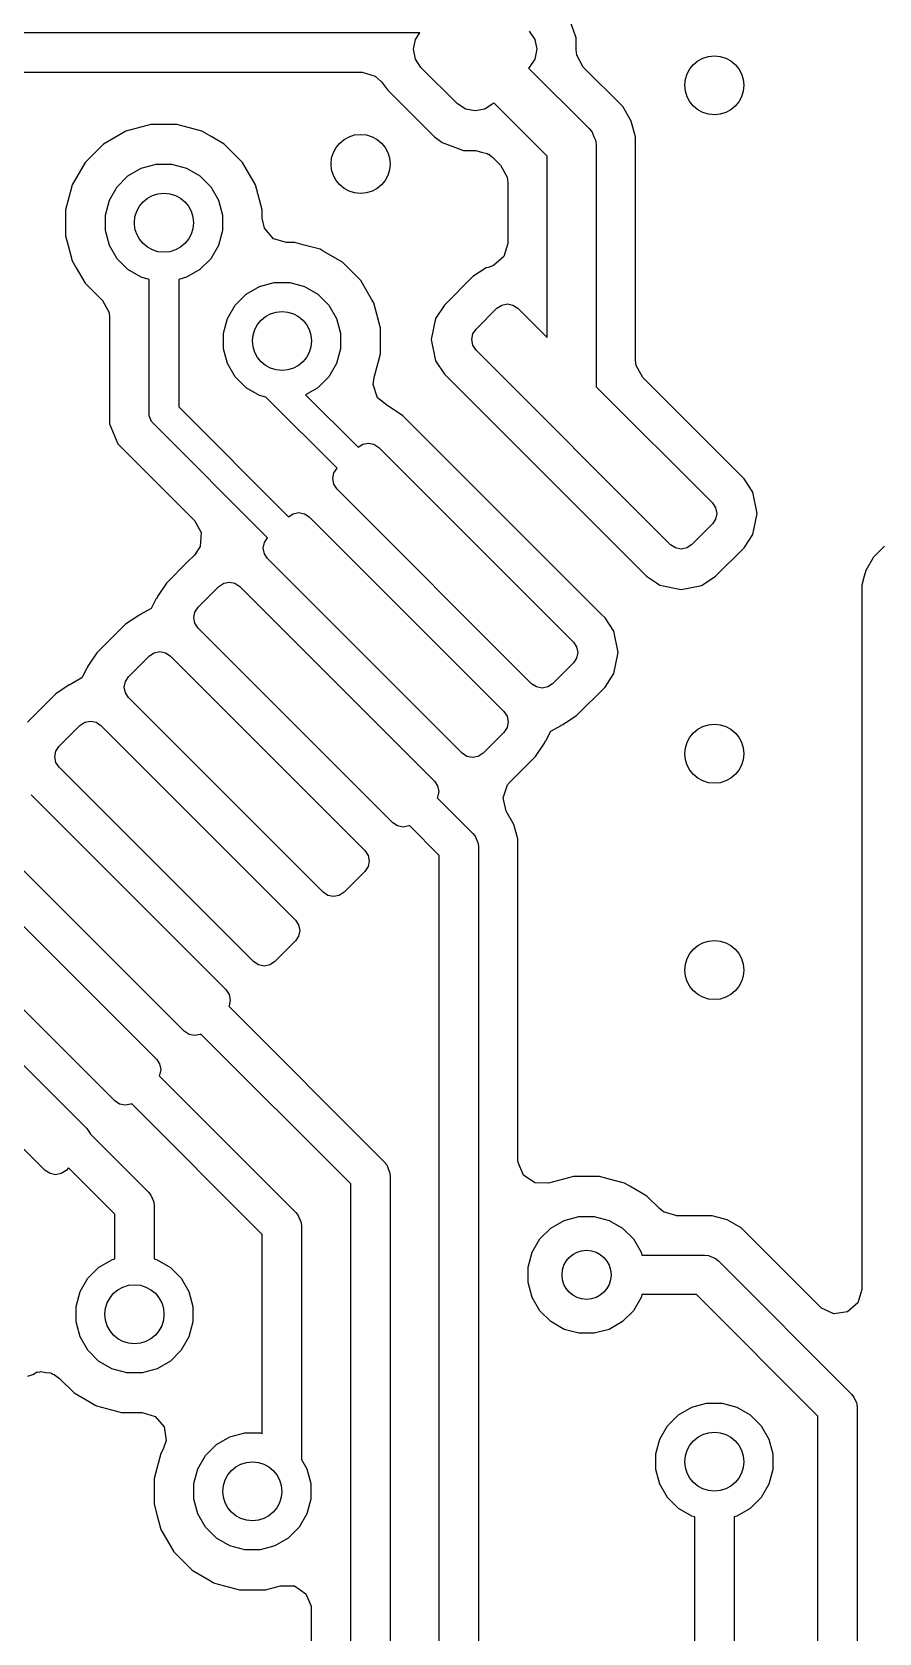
# Model space of a CAD drawing. Extents: x 2.65 to 6.49, y -4.64 to -1.62.
# Drawn here: x 5.9106 to 6.0802, y -2.9083 to -2.5878 of the extents above; entities that cross this region are included whole.
import ezdxf

# ---------------------------------------------------------------- set-up
doc = ezdxf.new("R2010")
doc.units = 0
doc.header["$MEASUREMENT"] = 0
doc.layers.add('BLACK', color=7, linetype='CONTINUOUS')

msp = doc.modelspace()

# ---------------------------------------------------------------- linework, layer by layer
at = {"layer": 'BLACK', "linetype": 'CONTINUOUS'}
for p, q in [((6.01957, -2.58893), (6.018, -2.58462)), ((5.98825, -2.58793), (5.85268, -2.58793)), ((5.98697, -2.59123), (5.98736, -2.58927)), ((5.98736, -2.58927), (5.98825, -2.58793)), ((6.01018, -2.58761), (6.01129, -2.58927)), ((6.01129, -2.58927), (6.01168, -2.59123)), ((6.01957, -2.59133), (6.01957, -2.58893)), ((6.01957, -2.58893), (6.01957, -2.58893)), ((5.98736, -2.59319), (5.98697, -2.59123)), ((5.98847, -2.59485), (5.98736, -2.59319)), ((6.01129, -2.59319), (6.01018, -2.59485)), ((6.01168, -2.59123), (6.01129, -2.59319)), ((6.01969, -2.59237), (6.01957, -2.59133)), ((6.021, -2.59478), (6.01969, -2.59237)), ((5.85798, -2.59582), (5.97669, -2.59582)), ((5.97669, -2.59582), (5.97933, -2.59659)), ((5.99571, -2.60208), (5.98847, -2.59485)), ((6.01018, -2.59485), (6.01004, -2.59498)), ((6.01004, -2.59498), (6.02214, -2.60708)), ((6.02892, -2.60269), (6.021, -2.59478)), ((5.97933, -2.59659), (5.98056, -2.59773)), ((5.98056, -2.59773), (5.98181, -2.59935)), ((5.98181, -2.59935), (5.98181, -2.59935)), ((5.98181, -2.59935), (5.9912, -2.60874)), ((5.99737, -2.60319), (5.99571, -2.60208)), ((6.00294, -2.60208), (6.00128, -2.60319)), ((6.00308, -2.60194), (6.00294, -2.60208)), ((6.01374, -2.6126), (6.00308, -2.60194)), ((6.0306, -2.60562), (6.02892, -2.60269)), ((5.99932, -2.60358), (5.99737, -2.60319)), ((6.00128, -2.60319), (5.99932, -2.60358)), ((6.03144, -2.60874), (6.0306, -2.60562)), ((5.92938, -2.6076), (5.92489, -2.6102)), ((5.93439, -2.60626), (5.92938, -2.6076)), ((5.93958, -2.60626), (5.93439, -2.60626)), ((5.94209, -2.60693), (5.93958, -2.60626)), ((5.94459, -2.6076), (5.94209, -2.60693)), ((5.94657, -2.60874), (5.94459, -2.6076)), ((5.94909, -2.6102), (5.94657, -2.60874)), ((5.9912, -2.60874), (5.9912, -2.60874)), ((5.9912, -2.60874), (5.9912, -2.60874)), ((5.9912, -2.60874), (5.99216, -2.60948)), ((6.02214, -2.60708), (6.02275, -2.60783)), ((6.02275, -2.60783), (6.02275, -2.60783)), ((6.02275, -2.60783), (6.02313, -2.60874)), ((6.02313, -2.60874), (6.02341, -2.60943)), ((6.03148, -2.60888), (6.03144, -2.60874)), ((6.03144, -2.60874), (6.03144, -2.60874)), ((6.03148, -2.65351), (6.03148, -2.60888)), ((5.92489, -2.6102), (5.92122, -2.61386)), ((5.92489, -2.6102), (5.92489, -2.6102)), ((5.95276, -2.61386), (5.94909, -2.6102)), ((5.99216, -2.60948), (5.99272, -2.60991)), ((5.99272, -2.60991), (5.99272, -2.60991)), ((5.99272, -2.60991), (5.99703, -2.61148)), ((5.99703, -2.61148), (5.99943, -2.61148)), ((5.99943, -2.61148), (6.00059, -2.61182)), ((6.00059, -2.61182), (6.00177, -2.61207)), ((6.00177, -2.61207), (6.00197, -2.61222)), ((6.00197, -2.61222), (6.00207, -2.61225)), ((6.00207, -2.61225), (6.00288, -2.61291)), ((6.02341, -2.60943), (6.02349, -2.6096)), ((6.02349, -2.6096), (6.02358, -2.61056)), ((6.02358, -2.61056), (6.02358, -2.6588)), ((5.92122, -2.61386), (5.91863, -2.61836)), ((5.92122, -2.61386), (5.92122, -2.61386)), ((5.9298, -2.61659), (5.93247, -2.61505)), ((5.93247, -2.61505), (5.93545, -2.61425)), ((5.93545, -2.61425), (5.93853, -2.61425)), ((5.93853, -2.61425), (5.94151, -2.61505)), ((5.94151, -2.61505), (5.94418, -2.61659)), ((5.95535, -2.61836), (5.95276, -2.61386)), ((6.00288, -2.61291), (6.00442, -2.61444)), ((6.00442, -2.61444), (6.00573, -2.61686)), ((6.01374, -2.64896), (6.01374, -2.6126)), ((5.91863, -2.61836), (5.91822, -2.61987)), ((5.92608, -2.62144), (5.92762, -2.61877)), ((5.92762, -2.61877), (5.9298, -2.61659)), ((5.94418, -2.61659), (5.94636, -2.61877)), ((5.94636, -2.61877), (5.9479, -2.62144)), ((5.95669, -2.62337), (5.95535, -2.61836)), ((6.00573, -2.61686), (6.00585, -2.61789)), ((6.00585, -2.61789), (6.00585, -2.6301)), ((5.91822, -2.61987), (5.91728, -2.62337)), ((5.92528, -2.62442), (5.92608, -2.62144)), ((5.9479, -2.62144), (5.9487, -2.62442)), ((5.91728, -2.62337), (5.91728, -2.62856)), ((5.92528, -2.62751), (5.92528, -2.62442)), ((5.9487, -2.62442), (5.9487, -2.62751)), ((5.95669, -2.62504), (5.95669, -2.62337)), ((5.95669, -2.62337), (5.95669, -2.62337)), ((5.95713, -2.62707), (5.95669, -2.62504)), ((5.92608, -2.63048), (5.92528, -2.62751)), ((5.9487, -2.62751), (5.9479, -2.63048)), ((5.95893, -2.62915), (5.95713, -2.62707)), ((5.91728, -2.62856), (5.9178, -2.6305)), ((5.9178, -2.6305), (5.91863, -2.63357)), ((5.92762, -2.63315), (5.92608, -2.63048)), ((5.9479, -2.63048), (5.94636, -2.63315)), ((5.96157, -2.62992), (5.95893, -2.62915)), ((5.96324, -2.62992), (5.96157, -2.62992)), ((5.96511, -2.63042), (5.96324, -2.62992)), ((5.96826, -2.63126), (5.96511, -2.63042)), ((5.96891, -2.63165), (5.96826, -2.63126)), ((5.97275, -2.63386), (5.96891, -2.63165)), ((6.00585, -2.6301), (6.00507, -2.63274)), ((5.91863, -2.63357), (5.91943, -2.63496)), ((5.9298, -2.63533), (5.92762, -2.63315)), ((5.94636, -2.63315), (5.94418, -2.63533)), ((5.97642, -2.63753), (5.97275, -2.63386)), ((6.00192, -2.63489), (6.00155, -2.63496)), ((6.00299, -2.63454), (6.00192, -2.63489)), ((6.00507, -2.63274), (6.00299, -2.63454)), ((5.91943, -2.63496), (5.92122, -2.63806)), ((5.92122, -2.63806), (5.92122, -2.63806)), ((5.92122, -2.63806), (5.92469, -2.64153)), ((5.93247, -2.63688), (5.9298, -2.63533)), ((5.93401, -2.63729), (5.93247, -2.63688)), ((5.93401, -2.66407), (5.93401, -2.63729)), ((5.94151, -2.63688), (5.93996, -2.63729)), ((5.93996, -2.63729), (5.93996, -2.66284)), ((5.94418, -2.63533), (5.94151, -2.63688)), ((5.95613, -2.63871), (5.95911, -2.63792)), ((5.95911, -2.63792), (5.96219, -2.63792)), ((5.96219, -2.63792), (5.96517, -2.63871)), ((5.97856, -2.64123), (5.97642, -2.63753)), ((5.99887, -2.63675), (5.99318, -2.64244)), ((6.00155, -2.63496), (5.99887, -2.63675)), ((5.99887, -2.63675), (5.99887, -2.63675)), ((6.00155, -2.63496), (6.00155, -2.63496)), ((5.95128, -2.64244), (5.95346, -2.64026)), ((5.95346, -2.64026), (5.95613, -2.63871)), ((5.96517, -2.63871), (5.96784, -2.64026)), ((5.96784, -2.64026), (5.97002, -2.64244)), ((5.97901, -2.64201), (5.97856, -2.64123)), ((5.92469, -2.64153), (5.92601, -2.64395)), ((5.92601, -2.64395), (5.92612, -2.64498)), ((5.94974, -2.64511), (5.95128, -2.64244)), ((5.97002, -2.64244), (5.97156, -2.64511)), ((5.97901, -2.64202), (5.97901, -2.64201)), ((5.98036, -2.64703), (5.97901, -2.64202)), ((5.99318, -2.64244), (5.99139, -2.64512)), ((5.99318, -2.64244), (5.99318, -2.64244)), ((5.99952, -2.64727), (6.00369, -2.64309)), ((6.00369, -2.64309), (6.00465, -2.64245)), ((6.00465, -2.64245), (6.00578, -2.64222)), ((6.00578, -2.64222), (6.00691, -2.64245)), ((6.00691, -2.64245), (6.00787, -2.64309)), ((6.00787, -2.64309), (6.01374, -2.64896)), ((5.92612, -2.64498), (5.92612, -2.66624)), ((5.94894, -2.64809), (5.94974, -2.64511)), ((5.97156, -2.64511), (5.97236, -2.64809)), ((5.98036, -2.65222), (5.98036, -2.64703)), ((5.99139, -2.64512), (5.99055, -2.64935)), ((5.99139, -2.64512), (5.99139, -2.64512)), ((5.99888, -2.64822), (5.99952, -2.64727)), ((5.94894, -2.65117), (5.94894, -2.64809)), ((5.97236, -2.64809), (5.97236, -2.65117)), ((5.99055, -2.64935), (5.99055, -2.64935)), ((5.99055, -2.64935), (5.99139, -2.65359)), ((5.99865, -2.64935), (5.99888, -2.64822)), ((5.99888, -2.65048), (5.99865, -2.64935)), ((5.99952, -2.65144), (5.99888, -2.65048)), ((5.94974, -2.65415), (5.94894, -2.65117)), ((5.95128, -2.65682), (5.94974, -2.65415)), ((5.97156, -2.65415), (5.97002, -2.65682)), ((5.97236, -2.65117), (5.97156, -2.65415)), ((5.97909, -2.65693), (5.98036, -2.65222)), ((5.99139, -2.65359), (5.99318, -2.65627)), ((6.03849, -2.69042), (5.99952, -2.65144)), ((6.03159, -2.65455), (6.03148, -2.65351)), ((5.95346, -2.659), (5.95128, -2.65682)), ((5.97002, -2.65682), (5.96784, -2.659)), ((5.97893, -2.65837), (5.97909, -2.65693)), ((5.99318, -2.65627), (5.99318, -2.65627)), ((5.99318, -2.65627), (5.99387, -2.65695)), ((5.99387, -2.65695), (5.99395, -2.65701)), ((5.99395, -2.65701), (6.03293, -2.69598)), ((6.03291, -2.65696), (6.03159, -2.65455)), ((6.05318, -2.67724), (6.03291, -2.65696)), ((5.95613, -2.66054), (5.95346, -2.659)), ((5.95743, -2.66089), (5.95613, -2.66054)), ((5.96784, -2.659), (5.96538, -2.66042)), ((5.96538, -2.66042), (5.97587, -2.67092)), ((5.9798, -2.66098), (5.97893, -2.65837)), ((6.02358, -2.6588), (6.04684, -2.68206)), ((5.93996, -2.66284), (5.96195, -2.68484)), ((5.97167, -2.67512), (5.95743, -2.66089)), ((5.98194, -2.6627), (5.9798, -2.66098)), ((5.98218, -2.6628), (5.98194, -2.6627)), ((5.98486, -2.66459), (5.98218, -2.6628)), ((5.92612, -2.66624), (5.92777, -2.67023)), ((5.93407, -2.66466), (5.93401, -2.66407)), ((5.93411, -2.66476), (5.93407, -2.66466)), ((5.93407, -2.66466), (5.93407, -2.66466)), ((5.93451, -2.66573), (5.93411, -2.66476)), ((5.93488, -2.66618), (5.93451, -2.66573)), ((5.93451, -2.66573), (5.93451, -2.66573)), ((5.95775, -2.68904), (5.93488, -2.66618)), ((5.98554, -2.66528), (5.98486, -2.66459)), ((5.98486, -2.66459), (5.98486, -2.66459)), ((5.9856, -2.66536), (5.98554, -2.66528)), ((6.02457, -2.70434), (5.9856, -2.66536)), ((5.97681, -2.67029), (5.97794, -2.67006)), ((5.97794, -2.67006), (5.97907, -2.67029)), ((5.92777, -2.67023), (5.94313, -2.68559)), ((5.97587, -2.67092), (5.97681, -2.67029)), ((5.97907, -2.67029), (5.98003, -2.67093)), ((5.98003, -2.67093), (6.01901, -2.7099)), ((5.97082, -2.67719), (5.97104, -2.67606)), ((5.97104, -2.67606), (5.97167, -2.67512)), ((5.97104, -2.67832), (5.97082, -2.67719)), ((5.97168, -2.67928), (5.97104, -2.67832)), ((6.01065, -2.71825), (5.97168, -2.67928)), ((6.05496, -2.6799), (6.05318, -2.67724)), ((6.05318, -2.67724), (6.05318, -2.67724)), ((6.05318, -2.67724), (6.05318, -2.67724)), ((6.04684, -2.68206), (6.04748, -2.68302)), ((6.05497, -2.67992), (6.05496, -2.6799)), ((6.05582, -2.68415), (6.05497, -2.67992)), ((5.94313, -2.68559), (5.94445, -2.688)), ((5.96195, -2.68484), (5.96289, -2.68421)), ((5.96289, -2.68421), (5.96402, -2.68398)), ((5.96402, -2.68398), (5.96515, -2.68421)), ((5.96515, -2.68421), (5.96611, -2.68485)), ((5.96611, -2.68485), (6.00509, -2.72382)), ((6.04748, -2.68528), (6.04684, -2.68624)), ((6.04748, -2.68302), (6.04771, -2.68415)), ((6.04771, -2.68415), (6.04748, -2.68528)), ((6.05497, -2.68838), (6.05582, -2.68415)), ((6.05582, -2.68415), (6.05582, -2.68415)), ((5.94445, -2.688), (5.94425, -2.69075)), ((5.95712, -2.68998), (5.95775, -2.68904)), ((6.04684, -2.68624), (6.04267, -2.69042)), ((6.05318, -2.69107), (6.05497, -2.68838)), ((6.05497, -2.68838), (6.05497, -2.68838)), ((5.94313, -2.69249), (5.94174, -2.69388)), ((5.94425, -2.69075), (5.94313, -2.69249)), ((5.9569, -2.69111), (5.95712, -2.68998)), ((5.95712, -2.69224), (5.9569, -2.69111)), ((5.95776, -2.6932), (5.95712, -2.69224)), ((6.03945, -2.69106), (6.03849, -2.69042)), ((6.04058, -2.69128), (6.03945, -2.69106)), ((6.04171, -2.69106), (6.04058, -2.69128)), ((6.04267, -2.69042), (6.04171, -2.69106)), ((6.0475, -2.69675), (6.05318, -2.69107)), ((6.08132, -2.69071), (6.07912, -2.69292)), ((5.94174, -2.69388), (5.9375, -2.69812)), ((5.99673, -2.73217), (5.95776, -2.6932)), ((6.07756, -2.69561), (6.07725, -2.69675)), ((6.07912, -2.69292), (6.07756, -2.69561)), ((6.07756, -2.69561), (6.07756, -2.69561)), ((6.07912, -2.69292), (6.07912, -2.69292)), ((5.9375, -2.69812), (5.93571, -2.7008)), ((5.94384, -2.70294), (5.94802, -2.69877)), ((5.94802, -2.69877), (5.94897, -2.69813)), ((5.94897, -2.69813), (5.9501, -2.6979)), ((5.9501, -2.6979), (5.95123, -2.69813)), ((5.95123, -2.69813), (5.95219, -2.69877)), ((5.95219, -2.69877), (5.99117, -2.73774)), ((6.03293, -2.69598), (6.03298, -2.69607)), ((6.03298, -2.69607), (6.03367, -2.69675)), ((6.03367, -2.69675), (6.03564, -2.69807)), ((6.03564, -2.69807), (6.03635, -2.69854)), ((6.03635, -2.69854), (6.03635, -2.69854)), ((6.03635, -2.69854), (6.04058, -2.69939)), ((6.04058, -2.69939), (6.04442, -2.69862)), ((6.04442, -2.69862), (6.04481, -2.69854)), ((6.04481, -2.69854), (6.0475, -2.69675)), ((6.07677, -2.69854), (6.07675, -2.69862)), ((6.07675, -2.69862), (6.07675, -2.83957)), ((6.07725, -2.69675), (6.07677, -2.69854)), ((5.93547, -2.70122), (5.93445, -2.70317)), ((5.93553, -2.70124), (5.93547, -2.70122)), ((5.93571, -2.7008), (5.93553, -2.70124)), ((6.04058, -2.69939), (6.04058, -2.69939)), ((6.04058, -2.69939), (6.04058, -2.69939)), ((5.93195, -2.70456), (5.92927, -2.70635)), ((5.93196, -2.70456), (5.93195, -2.70456)), ((5.93206, -2.70453), (5.93196, -2.70456)), ((5.93218, -2.70446), (5.93206, -2.70453)), ((5.9324, -2.70437), (5.93218, -2.70446)), ((5.93445, -2.70317), (5.93239, -2.70435)), ((5.93239, -2.70435), (5.9324, -2.70437)), ((5.94298, -2.70503), (5.9432, -2.7039)), ((5.9432, -2.70616), (5.94298, -2.70503)), ((5.9432, -2.7039), (5.94384, -2.70294)), ((6.02466, -2.70439), (6.02457, -2.70434)), ((6.02534, -2.70508), (6.02466, -2.70439)), ((6.02709, -2.7077), (6.02534, -2.70508)), ((6.02534, -2.70508), (6.02534, -2.70508)), ((6.02534, -2.70508), (6.02534, -2.70508)), ((5.92927, -2.70635), (5.92358, -2.71204)), ((5.94384, -2.70712), (5.9432, -2.70616)), ((5.98282, -2.74609), (5.94384, -2.70712)), ((6.02714, -2.70776), (6.02709, -2.7077)), ((6.02798, -2.71199), (6.02714, -2.70776)), ((5.93506, -2.71205), (5.93619, -2.71182)), ((5.93619, -2.71182), (5.93732, -2.71205)), ((6.01901, -2.7099), (6.01965, -2.71086)), ((6.01965, -2.71086), (6.01987, -2.71199)), ((5.92179, -2.71472), (5.92161, -2.71516)), ((5.92358, -2.71204), (5.92179, -2.71472)), ((5.92358, -2.71204), (5.92358, -2.71204)), ((5.92992, -2.71686), (5.9341, -2.71269)), ((5.9341, -2.71269), (5.93506, -2.71205)), ((5.93732, -2.71205), (5.93827, -2.71269)), ((5.93827, -2.71269), (5.97725, -2.75166)), ((6.01901, -2.71408), (6.01483, -2.71825)), ((6.01965, -2.71312), (6.01901, -2.71408)), ((6.01987, -2.71199), (6.01965, -2.71312)), ((6.02714, -2.71622), (6.02798, -2.71199)), ((6.02798, -2.71199), (6.02798, -2.71199)), ((5.92053, -2.71709), (5.91847, -2.71827)), ((5.92155, -2.71514), (5.92053, -2.71709)), ((5.92161, -2.71516), (5.92155, -2.71514)), ((5.92906, -2.71895), (5.92928, -2.71782)), ((5.92928, -2.71782), (5.92992, -2.71686)), ((6.01161, -2.71889), (6.01065, -2.71825)), ((6.01483, -2.71825), (6.01387, -2.71889)), ((6.02534, -2.71891), (6.02714, -2.71622)), ((6.02714, -2.71622), (6.02714, -2.71622)), ((5.91535, -2.72027), (5.90967, -2.72596)), ((5.91803, -2.71848), (5.91535, -2.72027)), ((5.91804, -2.71847), (5.91803, -2.71848)), ((5.91814, -2.71845), (5.91804, -2.71847)), ((5.91827, -2.71838), (5.91814, -2.71845)), ((5.91848, -2.71829), (5.91827, -2.71838)), ((5.91847, -2.71827), (5.91848, -2.71829)), ((5.92928, -2.72008), (5.92906, -2.71895)), ((5.92992, -2.72104), (5.92928, -2.72008)), ((5.9689, -2.76001), (5.92992, -2.72104)), ((6.01274, -2.71912), (6.01161, -2.71889)), ((6.01387, -2.71889), (6.01274, -2.71912)), ((6.01966, -2.72459), (6.02534, -2.71891)), ((6.00509, -2.72382), (6.00573, -2.72478)), ((6.01748, -2.72604), (6.01966, -2.72459)), ((5.916, -2.73078), (5.92018, -2.72661)), ((5.92018, -2.72661), (5.92114, -2.72597)), ((5.92114, -2.72597), (5.92227, -2.72574)), ((5.92227, -2.72574), (5.9234, -2.72597)), ((5.9234, -2.72597), (5.92435, -2.72661)), ((5.92435, -2.72661), (5.96333, -2.76558)), ((6.00573, -2.72704), (6.00509, -2.728)), ((6.00573, -2.72478), (6.00595, -2.72591)), ((6.00595, -2.72591), (6.00573, -2.72704)), ((6.01346, -2.72972), (6.01448, -2.72777)), ((6.01448, -2.72777), (6.01654, -2.72659)), ((6.01653, -2.72657), (6.01674, -2.72648)), ((6.01654, -2.72659), (6.01653, -2.72657)), ((6.01674, -2.72648), (6.01687, -2.72641)), ((6.01687, -2.72641), (6.01697, -2.72639)), ((6.01697, -2.72638), (6.01748, -2.72604)), ((6.01697, -2.72639), (6.01697, -2.72638)), ((5.91536, -2.73174), (5.916, -2.73078)), ((6.00509, -2.728), (6.00091, -2.73217)), ((6.01142, -2.73282), (6.01322, -2.73014)), ((6.01322, -2.73014), (6.0134, -2.7297)), ((6.01322, -2.73014), (6.01322, -2.73014)), ((6.0134, -2.7297), (6.01346, -2.72972)), ((5.91514, -2.73287), (5.91536, -2.73174)), ((5.91536, -2.734), (5.91514, -2.73287)), ((5.916, -2.73496), (5.91536, -2.734)), ((5.99769, -2.73281), (5.99673, -2.73217)), ((5.99882, -2.73304), (5.99769, -2.73281)), ((5.99995, -2.73281), (5.99882, -2.73304)), ((6.00091, -2.73217), (5.99995, -2.73281)), ((6.00635, -2.7379), (6.01142, -2.73282)), ((5.95498, -2.77393), (5.916, -2.73496)), ((5.91043, -2.74053), (5.94941, -2.7795)), ((5.99117, -2.73774), (5.99181, -2.7387)), ((5.99181, -2.7387), (5.99203, -2.73983)), ((5.99203, -2.73983), (5.99181, -2.74096)), ((6.00492, -2.74112), (6.00582, -2.73852)), ((6.00582, -2.73852), (6.00635, -2.7379)), ((5.99181, -2.74096), (5.99172, -2.74108)), ((5.99172, -2.74108), (5.99885, -2.74821)), ((6.00557, -2.74379), (6.00492, -2.74112)), ((6.00709, -2.74642), (6.00557, -2.74379)), ((5.98377, -2.74673), (5.98282, -2.74609)), ((5.9849, -2.74696), (5.98377, -2.74673)), ((5.98603, -2.74673), (5.9849, -2.74696)), ((5.98616, -2.74665), (5.98603, -2.74673)), ((5.99213, -2.75262), (5.98616, -2.74665)), ((6.00787, -2.74934), (6.00709, -2.74642)), ((5.94106, -2.78785), (5.90208, -2.74888)), ((5.99885, -2.74821), (5.99934, -2.7488)), ((5.99934, -2.7488), (5.99992, -2.75022)), ((5.99992, -2.75022), (6, -2.75099)), ((6.00789, -2.74943), (6.00787, -2.74934)), ((6.00789, -2.81354), (6.00789, -2.74943)), ((5.97725, -2.75166), (5.97789, -2.75262)), ((5.97789, -2.75262), (5.97811, -2.75375)), ((5.99213, -2.93307), (5.99213, -2.75262)), ((6, -2.75099), (6, -2.93144)), ((5.89652, -2.75445), (5.93549, -2.79342)), ((5.97725, -2.75584), (5.97307, -2.76001)), ((5.97789, -2.75488), (5.97725, -2.75584)), ((5.97811, -2.75375), (5.97789, -2.75488)), ((5.92714, -2.80177), (5.88816, -2.7628)), ((5.96985, -2.76065), (5.9689, -2.76001)), ((5.97098, -2.76088), (5.96985, -2.76065)), ((5.97211, -2.76065), (5.97098, -2.76088)), ((5.97307, -2.76001), (5.97211, -2.76065)), ((5.96333, -2.76558), (5.96397, -2.76654)), ((5.8826, -2.76836), (5.92157, -2.80734)), ((5.96397, -2.7688), (5.96333, -2.76976)), ((5.96397, -2.76654), (5.96419, -2.76767)), ((5.96419, -2.76767), (5.96397, -2.7688)), ((5.96333, -2.76976), (5.95915, -2.77393)), ((5.95593, -2.77457), (5.95498, -2.77393)), ((5.95706, -2.7748), (5.95593, -2.77457)), ((5.95819, -2.77457), (5.95706, -2.7748)), ((5.95915, -2.77393), (5.95819, -2.77457)), ((5.91322, -2.81569), (5.87424, -2.77672)), ((5.94941, -2.7795), (5.95005, -2.78046)), ((5.95005, -2.78046), (5.95027, -2.78159)), ((5.95027, -2.78159), (5.95005, -2.78272)), ((5.95005, -2.78272), (5.94997, -2.78284)), ((5.94997, -2.78284), (5.98113, -2.81401)), ((5.94202, -2.78849), (5.94106, -2.78785)), ((5.94315, -2.78872), (5.94202, -2.78849)), ((5.94428, -2.78849), (5.94315, -2.78872)), ((5.9444, -2.78841), (5.94428, -2.78849)), ((5.97441, -2.81842), (5.9444, -2.78841)), ((5.93549, -2.79342), (5.93613, -2.79438)), ((5.93613, -2.79438), (5.93635, -2.79551)), ((5.93613, -2.79664), (5.93605, -2.79676)), ((5.93605, -2.79676), (5.96341, -2.82413)), ((5.93635, -2.79551), (5.93613, -2.79664)), ((5.9281, -2.80241), (5.92714, -2.80177)), ((5.92923, -2.80264), (5.9281, -2.80241)), ((5.93036, -2.80241), (5.92923, -2.80264)), ((5.93048, -2.80233), (5.93036, -2.80241)), ((5.95669, -2.82854), (5.93048, -2.80233)), ((5.92157, -2.80734), (5.92221, -2.8083)), ((5.92221, -2.8083), (5.92223, -2.80839)), ((5.92223, -2.80839), (5.93389, -2.82005)), ((5.98113, -2.81401), (5.98162, -2.8146)), ((6.00793, -2.81412), (6.00789, -2.81354)), ((6.00901, -2.81665), (6.00793, -2.81412)), ((5.91418, -2.81633), (5.91322, -2.81569)), ((5.91531, -2.81656), (5.91418, -2.81633)), ((5.91644, -2.81633), (5.91531, -2.81656)), ((5.91739, -2.81569), (5.91644, -2.81633)), ((5.91789, -2.81519), (5.91739, -2.81569)), ((5.92717, -2.82447), (5.91789, -2.81519)), ((5.98162, -2.8146), (5.98221, -2.81602)), ((5.98221, -2.81602), (5.98228, -2.81679)), ((5.98228, -2.81679), (5.98228, -2.96728)), ((6.01129, -2.81819), (6.00901, -2.81665)), ((6.01906, -2.81691), (6.01404, -2.81825)), ((6.02425, -2.81691), (6.01906, -2.81691)), ((6.02641, -2.81749), (6.02425, -2.81691)), ((6.02926, -2.81825), (6.02641, -2.81749)), ((5.93389, -2.82005), (5.93438, -2.82065)), ((5.93438, -2.82065), (5.93488, -2.82187)), ((5.97441, -2.96728), (5.97441, -2.81842)), ((6.01404, -2.81825), (6.01129, -2.81819)), ((6.03034, -2.81888), (6.02926, -2.81825)), ((6.03375, -2.82085), (6.03034, -2.81888)), ((5.93488, -2.82187), (5.93496, -2.82207)), ((5.93496, -2.82207), (5.93504, -2.82283)), ((5.93504, -2.82283), (5.93504, -2.83342)), ((6.03626, -2.82335), (6.03375, -2.82085)), ((6.03375, -2.82085), (6.03375, -2.82085)), ((6.03707, -2.82401), (6.03626, -2.82335)), ((6.03971, -2.82478), (6.03707, -2.82401)), ((5.92717, -2.83342), (5.92717, -2.82447)), ((5.96341, -2.82413), (5.9639, -2.82472)), ((5.9639, -2.82472), (5.96398, -2.8249)), ((5.96398, -2.8249), (5.96449, -2.82614)), ((5.96449, -2.82614), (5.96457, -2.82691)), ((5.96457, -2.82691), (5.96457, -2.87359)), ((6.01228, -2.82942), (6.01446, -2.82724)), ((6.01446, -2.82724), (6.01713, -2.8257)), ((6.01713, -2.8257), (6.02011, -2.8249)), ((6.02011, -2.8249), (6.0232, -2.8249)), ((6.0232, -2.8249), (6.02617, -2.8257)), ((6.02617, -2.8257), (6.02884, -2.82724)), ((6.02884, -2.82724), (6.03102, -2.82942)), ((6.04683, -2.82478), (6.03971, -2.82478)), ((6.04884, -2.82532), (6.04683, -2.82478)), ((6.04683, -2.82478), (6.04683, -2.82478)), ((6.04984, -2.82559), (6.04884, -2.82532)), ((6.05212, -2.82691), (6.04984, -2.82559)), ((6.04984, -2.82559), (6.04984, -2.82559)), ((6.05254, -2.82715), (6.05212, -2.82691)), ((6.05212, -2.82691), (6.05212, -2.82691)), ((6.06842, -2.84303), (6.05254, -2.82715)), ((6.05254, -2.82715), (6.05254, -2.82715)), ((5.95669, -2.86837), (5.95669, -2.82854)), ((6.01074, -2.83209), (6.01228, -2.82942)), ((6.03102, -2.82942), (6.03257, -2.83209)), ((5.92391, -2.83512), (5.92658, -2.83358)), ((5.92658, -2.83358), (5.92717, -2.83342)), ((5.93504, -2.83342), (5.93562, -2.83358)), ((5.93562, -2.83358), (5.93829, -2.83512)), ((6.00994, -2.83507), (6.01074, -2.83209)), ((6.03257, -2.83209), (6.03272, -2.83268)), ((6.03272, -2.83268), (6.04528, -2.83268)), ((6.04528, -2.83268), (6.04604, -2.83275)), ((6.04604, -2.83275), (6.04746, -2.83334)), ((6.04746, -2.83334), (6.04806, -2.83383)), ((5.92173, -2.8373), (5.92391, -2.83512)), ((5.93829, -2.83512), (5.94047, -2.8373)), ((6.00994, -2.83816), (6.00994, -2.83507)), ((6.04806, -2.83383), (6.07471, -2.86048)), ((5.91939, -2.84295), (5.92019, -2.83997)), ((5.92019, -2.83997), (5.92173, -2.8373)), ((5.94047, -2.8373), (5.94201, -2.83997)), ((5.94201, -2.83997), (5.94281, -2.84295)), ((6.01074, -2.84113), (6.00994, -2.83816)), ((6.07675, -2.83957), (6.07598, -2.84221)), ((5.91939, -2.84603), (5.91939, -2.84295)), ((5.94281, -2.84295), (5.94281, -2.84603)), ((6.01228, -2.8438), (6.01074, -2.84113)), ((6.03257, -2.84113), (6.03102, -2.8438)), ((6.03272, -2.84055), (6.03257, -2.84113)), ((6.04364, -2.84055), (6.03272, -2.84055)), ((6.06799, -2.8649), (6.04364, -2.84055)), ((6.06867, -2.84326), (6.06842, -2.84303)), ((6.07118, -2.84441), (6.06867, -2.84326)), ((6.07598, -2.84221), (6.0739, -2.84401)), ((5.92019, -2.84901), (5.91939, -2.84603)), ((5.94281, -2.84603), (5.94201, -2.84901)), ((6.01446, -2.84598), (6.01228, -2.8438)), ((6.01713, -2.84753), (6.01446, -2.84598)), ((6.02884, -2.84598), (6.02617, -2.84753)), ((6.03102, -2.8438), (6.02884, -2.84598)), ((6.0739, -2.84401), (6.07118, -2.84441)), ((5.92173, -2.85168), (5.92019, -2.84901)), ((5.94201, -2.84901), (5.94047, -2.85168)), ((6.02011, -2.84832), (6.01713, -2.84753)), ((6.0232, -2.84832), (6.02011, -2.84832)), ((6.02617, -2.84753), (6.0232, -2.84832)), ((5.92391, -2.85386), (5.92173, -2.85168)), ((5.94047, -2.85168), (5.93829, -2.85386)), ((5.91071, -2.85655), (5.91162, -2.85605)), ((5.91162, -2.85605), (5.91198, -2.85607)), ((5.91198, -2.85607), (5.91231, -2.85595)), ((5.91231, -2.85595), (5.91333, -2.85617)), ((5.92658, -2.8554), (5.92391, -2.85386)), ((5.92956, -2.8562), (5.92658, -2.8554)), ((5.93562, -2.8554), (5.93264, -2.8562)), ((5.93829, -2.85386), (5.93562, -2.8554)), ((5.90974, -2.85691), (5.91071, -2.85655)), ((5.91333, -2.85617), (5.91437, -2.85624)), ((5.91437, -2.85624), (5.91472, -2.85647)), ((5.91472, -2.85647), (5.915, -2.85653)), ((5.915, -2.85653), (5.91611, -2.85737)), ((5.91611, -2.85737), (5.919, -2.86026)), ((5.93264, -2.8562), (5.92956, -2.8562)), ((5.919, -2.86026), (5.92224, -2.86213)), ((5.92224, -2.86213), (5.92322, -2.86269)), ((6.04272, -2.8631), (6.0457, -2.86231)), ((6.0457, -2.86231), (6.04879, -2.86231)), ((6.04879, -2.86231), (6.05176, -2.8631)), ((6.07471, -2.86048), (6.0752, -2.86108)), ((6.0752, -2.86108), (6.07568, -2.86223)), ((6.07568, -2.86223), (6.07579, -2.8625)), ((6.07579, -2.8625), (6.07587, -2.86327)), ((5.92322, -2.86269), (5.9235, -2.86285)), ((5.9235, -2.86285), (5.92851, -2.86419)), ((5.92851, -2.86419), (5.92851, -2.86419)), ((5.92851, -2.86419), (5.93262, -2.86419)), ((5.93262, -2.86419), (5.93526, -2.86497)), ((5.93526, -2.86497), (5.93706, -2.86705)), ((6.03787, -2.86683), (6.04005, -2.86465)), ((6.04005, -2.86465), (6.04272, -2.8631)), ((6.05176, -2.8631), (6.05443, -2.86465)), ((6.05443, -2.86465), (6.05661, -2.86683)), ((6.06799, -2.96827), (6.06799, -2.8649)), ((6.07587, -2.86327), (6.07587, -2.9699)), ((5.93706, -2.86705), (5.93745, -2.86977)), ((5.9502, -2.86905), (5.95318, -2.86825)), ((5.95318, -2.86825), (5.95627, -2.86825)), ((5.95627, -2.86825), (5.95669, -2.86837)), ((6.03633, -2.8695), (6.03787, -2.86683)), ((6.05661, -2.86683), (6.05816, -2.8695)), ((5.93685, -2.87152), (5.93636, -2.87235)), ((5.93745, -2.86977), (5.93685, -2.87152)), ((5.94535, -2.87277), (5.94753, -2.87059)), ((5.94753, -2.87059), (5.9502, -2.86905)), ((6.03553, -2.87247), (6.03633, -2.8695)), ((6.05816, -2.8695), (6.05895, -2.87247)), ((5.93636, -2.87235), (5.93502, -2.87737)), ((5.93636, -2.87235), (5.93636, -2.87235)), ((5.93636, -2.87235), (5.93636, -2.87235)), ((5.93636, -2.87235), (5.93636, -2.87235)), ((5.94381, -2.87544), (5.94535, -2.87277)), ((5.96457, -2.87359), (5.96564, -2.87544)), ((6.03553, -2.87556), (6.03553, -2.87247)), ((6.05895, -2.87247), (6.05895, -2.87556)), ((5.93502, -2.87737), (5.93502, -2.88255)), ((5.94301, -2.87842), (5.94381, -2.87544)), ((5.94301, -2.8815), (5.94301, -2.87842)), ((5.96564, -2.87544), (5.96643, -2.87842)), ((5.96643, -2.87842), (5.96643, -2.8815)), ((6.03633, -2.87854), (6.03553, -2.87556)), ((6.03787, -2.88121), (6.03633, -2.87854)), ((6.05816, -2.87854), (6.05661, -2.88121)), ((6.05895, -2.87556), (6.05816, -2.87854)), ((5.94381, -2.88448), (5.94301, -2.8815)), ((5.96643, -2.8815), (5.96564, -2.88448)), ((6.04005, -2.88339), (6.03787, -2.88121)), ((6.05661, -2.88121), (6.05443, -2.88339)), ((5.93502, -2.88255), (5.93563, -2.88484)), ((5.93563, -2.88484), (5.93636, -2.88757)), ((5.94535, -2.88715), (5.94381, -2.88448)), ((5.96564, -2.88448), (5.96409, -2.88715)), ((6.04272, -2.88493), (6.04005, -2.88339)), ((6.04331, -2.88508), (6.04272, -2.88493)), ((6.05176, -2.88493), (6.05118, -2.88508)), ((6.05443, -2.88339), (6.05176, -2.88493)), ((5.93636, -2.88757), (5.93751, -2.88955)), ((5.94753, -2.88933), (5.94535, -2.88715)), ((5.96409, -2.88715), (5.96191, -2.88933)), ((6.04331, -2.97475), (6.04331, -2.88508)), ((6.05118, -2.88508), (6.05118, -2.97638)), ((5.93751, -2.88955), (5.93896, -2.89206)), ((5.9502, -2.89087), (5.94753, -2.88933)), ((5.95318, -2.89167), (5.9502, -2.89087)), ((5.95924, -2.89087), (5.95627, -2.89167)), ((5.96191, -2.88933), (5.95924, -2.89087)), ((5.93896, -2.89206), (5.94263, -2.89573)), ((5.95627, -2.89167), (5.95318, -2.89167)), ((5.94263, -2.89573), (5.94601, -2.89768)), ((5.94601, -2.89768), (5.94688, -2.89818)), ((5.94688, -2.89818), (5.94712, -2.89832)), ((5.94712, -2.89832), (5.95213, -2.89967)), ((5.95213, -2.89967), (5.95213, -2.89967)), ((5.95213, -2.89967), (5.95732, -2.89967)), ((5.95732, -2.89967), (5.96037, -2.89885)), ((5.95732, -2.89967), (5.95732, -2.89967)), ((5.96037, -2.89885), (5.96312, -2.89891)), ((5.96312, -2.89891), (5.9654, -2.90045)), ((5.9654, -2.90045), (5.96648, -2.90298)), ((5.96648, -2.90298), (5.96652, -2.90356)), ((5.96652, -2.90356), (5.96652, -2.96029))]:
    msp.add_line(p, q, dxfattribs=at)
at = {"layer": 'BLACK'}
for centre, radius in [((6.04724, -2.59843), 0.00591), ((5.97638, -2.61417), 0.00591), ((5.93699, -2.62596), 0.00591), ((5.96065, -2.64963), 0.00591), ((6.04724, -2.73228), 0.00591), ((6.04724, -2.77559), 0.00591), ((6.02165, -2.83661), 0.00492), ((5.9311, -2.84449), 0.00591), ((6.04724, -2.87402), 0.00591), ((5.95472, -2.87996), 0.00591)]:
    msp.add_circle(centre, radius, dxfattribs=at)

doc.saveas('drawing.dxf')
